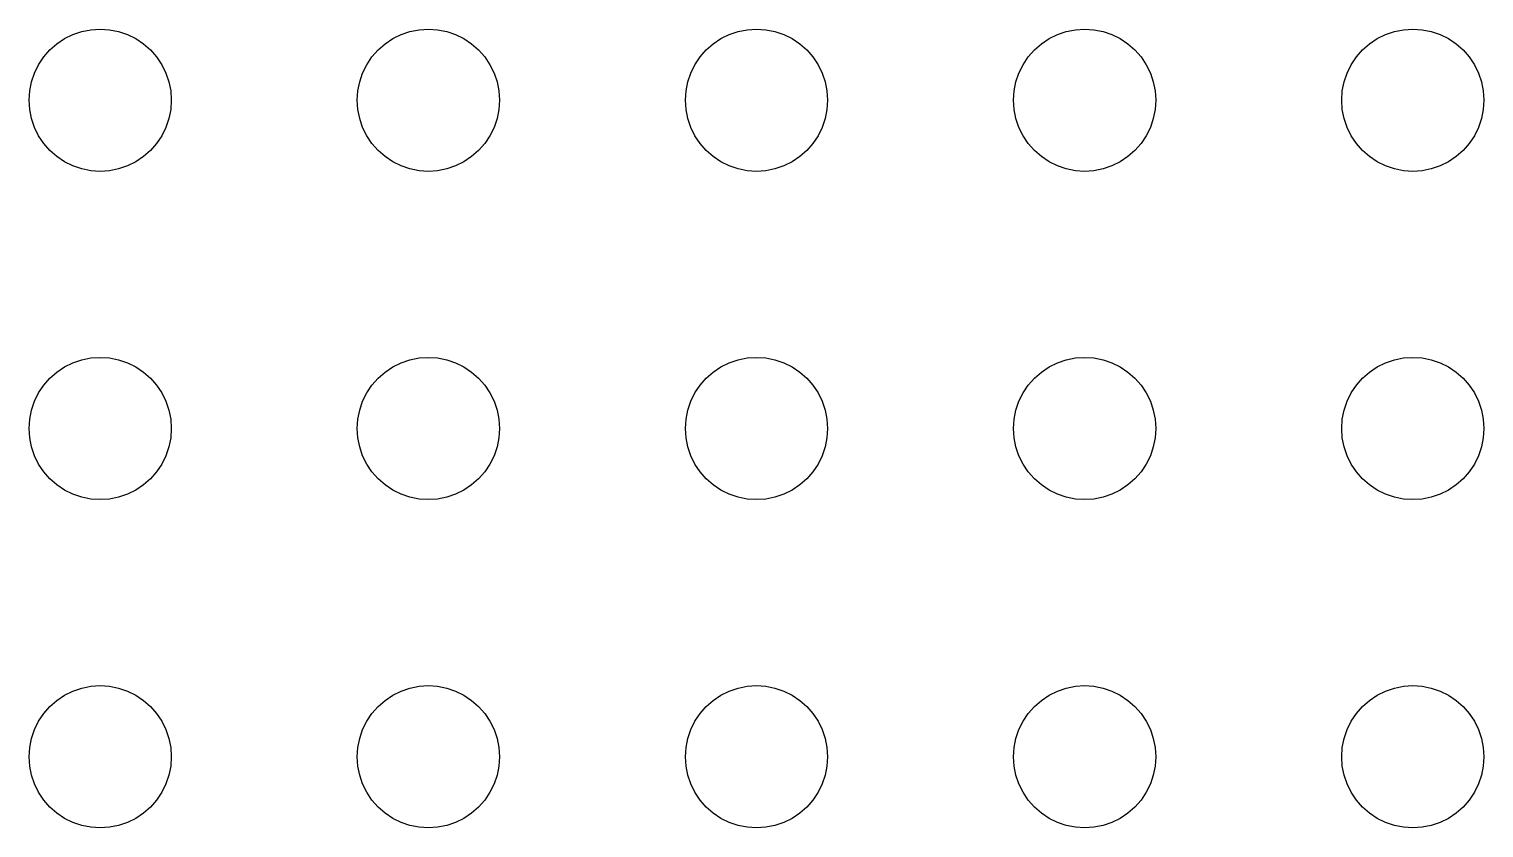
# Model space of a CAD drawing. Header units: metres. Extents: x -156 to 156, y -156 to 156.
# Drawn here: x -3.2 to 63.2, y 41.8 to 78.2 of the extents above; entities that cross this region are included whole.
import ezdxf

# ---------------------------------------------------------------- set-up
doc = ezdxf.new("R2010")
doc.units = ezdxf.units.M

msp = doc.modelspace()

# ---------------------------------------------------------------- linework, layer by layer
for p, q in [((-1.97847, 77.5784), (-1.625, 77.8146)), ((-1.625, 77.8146), (-1.24371, 78.0026)), ((-1.24371, 78.0026), (-0.84116, 78.1393)), ((-0.84116, 78.1393), (-0.42421, 78.2222)), ((-0.42421, 78.2222), (0, 78.25)), ((0, 78.25), (0.42421, 78.2222)), ((0.42421, 78.2222), (0.84116, 78.1393)), ((0.84116, 78.1393), (1.24371, 78.0026)), ((1.24371, 78.0026), (1.625, 77.8146)), ((1.625, 77.8146), (1.97847, 77.5784)), ((13.0215, 77.5784), (13.375, 77.8146)), ((13.375, 77.8146), (13.7563, 78.0026)), ((13.7563, 78.0026), (14.1588, 78.1393)), ((14.1588, 78.1393), (14.5758, 78.2222)), ((14.5758, 78.2222), (15, 78.25)), ((15, 78.25), (15.4242, 78.2222)), ((15.4242, 78.2222), (15.8412, 78.1393)), ((15.8412, 78.1393), (16.2437, 78.0026)), ((16.2437, 78.0026), (16.625, 77.8146)), ((16.625, 77.8146), (16.9785, 77.5784)), ((28.0215, 77.5784), (28.375, 77.8146)), ((28.375, 77.8146), (28.7563, 78.0026)), ((28.7563, 78.0026), (29.1588, 78.1393)), ((29.1588, 78.1393), (29.5758, 78.2222)), ((29.5758, 78.2222), (30, 78.25)), ((30, 78.25), (30.4242, 78.2222)), ((30.4242, 78.2222), (30.8412, 78.1393)), ((30.8412, 78.1393), (31.2437, 78.0026)), ((31.2437, 78.0026), (31.625, 77.8146)), ((31.625, 77.8146), (31.9785, 77.5784)), ((43.0215, 77.5784), (43.375, 77.8146)), ((43.375, 77.8146), (43.7563, 78.0026)), ((43.7563, 78.0026), (44.1588, 78.1393)), ((44.1588, 78.1393), (44.5758, 78.2222)), ((44.5758, 78.2222), (45, 78.25)), ((45, 78.25), (45.4242, 78.2222)), ((45.4242, 78.2222), (45.8412, 78.1393)), ((45.8412, 78.1393), (46.2437, 78.0026)), ((46.2437, 78.0026), (46.625, 77.8146)), ((46.625, 77.8146), (46.9785, 77.5784)), ((58.0215, 77.5784), (58.375, 77.8146)), ((58.375, 77.8146), (58.7563, 78.0026)), ((58.7563, 78.0026), (59.1588, 78.1393)), ((59.1588, 78.1393), (59.5758, 78.2222)), ((59.5758, 78.2222), (60, 78.25)), ((60, 78.25), (60.4242, 78.2222)), ((60.4242, 78.2222), (60.8412, 78.1393)), ((60.8412, 78.1393), (61.2437, 78.0026)), ((61.2437, 78.0026), (61.625, 77.8146)), ((61.625, 77.8146), (61.9785, 77.5784)), ((-2.57838, 76.9785), (-2.2981, 77.2981)), ((-2.2981, 77.2981), (-1.97847, 77.5784)), ((1.97847, 77.5784), (2.2981, 77.2981)), ((2.2981, 77.2981), (2.57838, 76.9785)), ((12.4216, 76.9785), (12.7019, 77.2981)), ((12.7019, 77.2981), (13.0215, 77.5784)), ((16.9785, 77.5784), (17.2981, 77.2981)), ((17.2981, 77.2981), (17.5784, 76.9785)), ((27.4216, 76.9785), (27.7019, 77.2981)), ((27.7019, 77.2981), (28.0215, 77.5784)), ((31.9785, 77.5784), (32.2981, 77.2981)), ((32.2981, 77.2981), (32.5784, 76.9785)), ((42.4216, 76.9785), (42.7019, 77.2981)), ((42.7019, 77.2981), (43.0215, 77.5784)), ((46.9785, 77.5784), (47.2981, 77.2981)), ((47.2981, 77.2981), (47.5784, 76.9785)), ((57.4216, 76.9785), (57.7019, 77.2981)), ((57.7019, 77.2981), (58.0215, 77.5784)), ((61.9785, 77.5784), (62.2981, 77.2981)), ((62.2981, 77.2981), (62.5784, 76.9785)), ((-3.00259, 76.2437), (-2.81458, 76.625)), ((-2.81458, 76.625), (-2.57838, 76.9785)), ((2.57838, 76.9785), (2.81458, 76.625)), ((2.81458, 76.625), (3.00259, 76.2437)), ((11.9974, 76.2437), (12.1854, 76.625)), ((12.1854, 76.625), (12.4216, 76.9785)), ((17.5784, 76.9785), (17.8146, 76.625)), ((17.8146, 76.625), (18.0026, 76.2437)), ((26.9974, 76.2437), (27.1854, 76.625)), ((27.1854, 76.625), (27.4216, 76.9785)), ((32.5784, 76.9785), (32.8146, 76.625)), ((32.8146, 76.625), (33.0026, 76.2437)), ((41.9974, 76.2437), (42.1854, 76.625)), ((42.1854, 76.625), (42.4216, 76.9785)), ((47.5784, 76.9785), (47.8146, 76.625)), ((47.8146, 76.625), (48.0026, 76.2437)), ((56.9974, 76.2437), (57.1854, 76.625)), ((57.1854, 76.625), (57.4216, 76.9785)), ((62.5784, 76.9785), (62.8146, 76.625)), ((62.8146, 76.625), (63.0026, 76.2437)), ((-3.22218, 75.4242), (-3.13925, 75.8412)), ((-3.13925, 75.8412), (-3.00259, 76.2437)), ((3.00259, 76.2437), (3.13925, 75.8412)), ((3.13925, 75.8412), (3.22218, 75.4242)), ((11.7778, 75.4242), (11.8607, 75.8412)), ((11.8607, 75.8412), (11.9974, 76.2437)), ((18.0026, 76.2437), (18.1393, 75.8412)), ((18.1393, 75.8412), (18.2222, 75.4242)), ((26.7778, 75.4242), (26.8607, 75.8412)), ((26.8607, 75.8412), (26.9974, 76.2437)), ((33.0026, 76.2437), (33.1393, 75.8412)), ((33.1393, 75.8412), (33.2222, 75.4242)), ((41.7778, 75.4242), (41.8607, 75.8412)), ((41.8607, 75.8412), (41.9974, 76.2437)), ((48.0026, 76.2437), (48.1393, 75.8412)), ((48.1393, 75.8412), (48.2222, 75.4242)), ((56.7778, 75.4242), (56.8607, 75.8412)), ((56.8607, 75.8412), (56.9974, 76.2437)), ((63.0026, 76.2437), (63.1393, 75.8412)), ((63.1393, 75.8412), (63.2222, 75.4242)), ((-3.25, 75), (-3.22218, 75.4242)), ((3.22218, 75.4242), (3.25, 75)), ((11.75, 75), (11.7778, 75.4242)), ((18.2222, 75.4242), (18.25, 75)), ((26.75, 75), (26.7778, 75.4242)), ((33.2222, 75.4242), (33.25, 75)), ((41.75, 75), (41.7778, 75.4242)), ((48.2222, 75.4242), (48.25, 75)), ((56.75, 75), (56.7778, 75.4242)), ((63.2222, 75.4242), (63.25, 75)), ((-3.22218, 74.5758), (-3.25, 75)), ((-3.13925, 74.1588), (-3.22218, 74.5758)), ((3.22218, 74.5758), (3.13925, 74.1588)), ((3.25, 75), (3.22218, 74.5758)), ((11.7778, 74.5758), (11.75, 75)), ((11.8607, 74.1588), (11.7778, 74.5758)), ((18.2222, 74.5758), (18.1393, 74.1588)), ((18.25, 75), (18.2222, 74.5758)), ((26.7778, 74.5758), (26.75, 75)), ((26.8607, 74.1588), (26.7778, 74.5758)), ((33.2222, 74.5758), (33.1393, 74.1588)), ((33.25, 75), (33.2222, 74.5758)), ((41.7778, 74.5758), (41.75, 75)), ((41.8607, 74.1588), (41.7778, 74.5758)), ((48.2222, 74.5758), (48.1393, 74.1588)), ((48.25, 75), (48.2222, 74.5758)), ((56.7778, 74.5758), (56.75, 75)), ((56.8607, 74.1588), (56.7778, 74.5758)), ((63.2222, 74.5758), (63.1393, 74.1588)), ((63.25, 75), (63.2222, 74.5758)), ((-3.00259, 73.7563), (-3.13925, 74.1588)), ((3.13925, 74.1588), (3.00259, 73.7563)), ((11.9974, 73.7563), (11.8607, 74.1588)), ((18.1393, 74.1588), (18.0026, 73.7563)), ((26.9974, 73.7563), (26.8607, 74.1588)), ((33.1393, 74.1588), (33.0026, 73.7563)), ((41.9974, 73.7563), (41.8607, 74.1588)), ((48.1393, 74.1588), (48.0026, 73.7563)), ((56.9974, 73.7563), (56.8607, 74.1588)), ((63.1393, 74.1588), (63.0026, 73.7563)), ((-2.81458, 73.375), (-3.00259, 73.7563)), ((-2.57838, 73.0215), (-2.81458, 73.375)), ((2.81458, 73.375), (2.57838, 73.0215)), ((3.00259, 73.7563), (2.81458, 73.375)), ((12.1854, 73.375), (11.9974, 73.7563)), ((12.4216, 73.0215), (12.1854, 73.375)), ((17.8146, 73.375), (17.5784, 73.0215)), ((18.0026, 73.7563), (17.8146, 73.375)), ((27.1854, 73.375), (26.9974, 73.7563)), ((27.4216, 73.0215), (27.1854, 73.375)), ((32.8146, 73.375), (32.5784, 73.0215)), ((33.0026, 73.7563), (32.8146, 73.375)), ((42.1854, 73.375), (41.9974, 73.7563)), ((42.4216, 73.0215), (42.1854, 73.375)), ((47.8146, 73.375), (47.5784, 73.0215)), ((48.0026, 73.7563), (47.8146, 73.375)), ((57.1854, 73.375), (56.9974, 73.7563)), ((57.4216, 73.0215), (57.1854, 73.375)), ((62.8146, 73.375), (62.5784, 73.0215)), ((63.0026, 73.7563), (62.8146, 73.375)), ((-2.2981, 72.7019), (-2.57838, 73.0215)), ((-1.97847, 72.4216), (-2.2981, 72.7019)), ((2.2981, 72.7019), (1.97847, 72.4216)), ((2.57838, 73.0215), (2.2981, 72.7019)), ((12.7019, 72.7019), (12.4216, 73.0215)), ((13.0215, 72.4216), (12.7019, 72.7019)), ((17.2981, 72.7019), (16.9785, 72.4216)), ((17.5784, 73.0215), (17.2981, 72.7019)), ((27.7019, 72.7019), (27.4216, 73.0215)), ((28.0215, 72.4216), (27.7019, 72.7019)), ((32.2981, 72.7019), (31.9785, 72.4216)), ((32.5784, 73.0215), (32.2981, 72.7019)), ((42.7019, 72.7019), (42.4216, 73.0215)), ((43.0215, 72.4216), (42.7019, 72.7019)), ((47.2981, 72.7019), (46.9785, 72.4216)), ((47.5784, 73.0215), (47.2981, 72.7019)), ((57.7019, 72.7019), (57.4216, 73.0215)), ((58.0215, 72.4216), (57.7019, 72.7019)), ((62.2981, 72.7019), (61.9785, 72.4216)), ((62.5784, 73.0215), (62.2981, 72.7019)), ((-1.625, 72.1854), (-1.97847, 72.4216)), ((-1.24371, 71.9974), (-1.625, 72.1854)), ((-0.84116, 71.8607), (-1.24371, 71.9974)), ((-0.42421, 71.7778), (-0.84116, 71.8607)), ((0.84116, 71.8607), (0.42421, 71.7778)), ((1.24371, 71.9974), (0.84116, 71.8607)), ((1.625, 72.1854), (1.24371, 71.9974)), ((1.97847, 72.4216), (1.625, 72.1854)), ((13.375, 72.1854), (13.0215, 72.4216)), ((13.7563, 71.9974), (13.375, 72.1854)), ((14.1588, 71.8607), (13.7563, 71.9974)), ((14.5758, 71.7778), (14.1588, 71.8607)), ((15.8412, 71.8607), (15.4242, 71.7778)), ((16.2437, 71.9974), (15.8412, 71.8607)), ((16.625, 72.1854), (16.2437, 71.9974)), ((16.9785, 72.4216), (16.625, 72.1854)), ((28.375, 72.1854), (28.0215, 72.4216)), ((28.7563, 71.9974), (28.375, 72.1854)), ((29.1588, 71.8607), (28.7563, 71.9974)), ((29.5758, 71.7778), (29.1588, 71.8607)), ((30.8412, 71.8607), (30.4242, 71.7778)), ((31.2437, 71.9974), (30.8412, 71.8607)), ((31.625, 72.1854), (31.2437, 71.9974)), ((31.9785, 72.4216), (31.625, 72.1854)), ((43.375, 72.1854), (43.0215, 72.4216)), ((43.7563, 71.9974), (43.375, 72.1854)), ((44.1588, 71.8607), (43.7563, 71.9974)), ((44.5758, 71.7778), (44.1588, 71.8607)), ((45.8412, 71.8607), (45.4242, 71.7778)), ((46.2437, 71.9974), (45.8412, 71.8607)), ((46.625, 72.1854), (46.2437, 71.9974)), ((46.9785, 72.4216), (46.625, 72.1854)), ((58.375, 72.1854), (58.0215, 72.4216)), ((58.7563, 71.9974), (58.375, 72.1854)), ((59.1588, 71.8607), (58.7563, 71.9974)), ((59.5758, 71.7778), (59.1588, 71.8607)), ((60.8412, 71.8607), (60.4242, 71.7778)), ((61.2437, 71.9974), (60.8412, 71.8607)), ((61.625, 72.1854), (61.2437, 71.9974)), ((61.9785, 72.4216), (61.625, 72.1854)), ((0, 71.75), (-0.42421, 71.7778)), ((0.42421, 71.7778), (0, 71.75)), ((15, 71.75), (14.5758, 71.7778)), ((15.4242, 71.7778), (15, 71.75)), ((30, 71.75), (29.5758, 71.7778)), ((30.4242, 71.7778), (30, 71.75)), ((45, 71.75), (44.5758, 71.7778)), ((45.4242, 71.7778), (45, 71.75)), ((60, 71.75), (59.5758, 71.7778)), ((60.4242, 71.7778), (60, 71.75)), ((-0.84116, 63.1393), (-0.42421, 63.2222)), ((-0.42421, 63.2222), (0, 63.25)), ((0, 63.25), (0.42421, 63.2222)), ((0.42421, 63.2222), (0.84116, 63.1393)), ((14.1588, 63.1393), (14.5758, 63.2222)), ((14.5758, 63.2222), (15, 63.25)), ((15, 63.25), (15.4242, 63.2222)), ((15.4242, 63.2222), (15.8412, 63.1393)), ((29.1588, 63.1393), (29.5758, 63.2222)), ((29.5758, 63.2222), (30, 63.25)), ((30, 63.25), (30.4242, 63.2222)), ((30.4242, 63.2222), (30.8412, 63.1393)), ((44.1588, 63.1393), (44.5758, 63.2222)), ((44.5758, 63.2222), (45, 63.25)), ((45, 63.25), (45.4242, 63.2222)), ((45.4242, 63.2222), (45.8412, 63.1393)), ((59.1588, 63.1393), (59.5758, 63.2222)), ((59.5758, 63.2222), (60, 63.25)), ((60, 63.25), (60.4242, 63.2222)), ((60.4242, 63.2222), (60.8412, 63.1393)), ((-2.2981, 62.2981), (-1.97847, 62.5784)), ((-1.97847, 62.5784), (-1.625, 62.8146)), ((-1.625, 62.8146), (-1.24371, 63.0026)), ((-1.24371, 63.0026), (-0.84116, 63.1393)), ((0.84116, 63.1393), (1.24371, 63.0026)), ((1.24371, 63.0026), (1.625, 62.8146)), ((1.625, 62.8146), (1.97847, 62.5784)), ((1.97847, 62.5784), (2.2981, 62.2981)), ((12.7019, 62.2981), (13.0215, 62.5784)), ((13.0215, 62.5784), (13.375, 62.8146)), ((13.375, 62.8146), (13.7563, 63.0026)), ((13.7563, 63.0026), (14.1588, 63.1393)), ((15.8412, 63.1393), (16.2437, 63.0026)), ((16.2437, 63.0026), (16.625, 62.8146)), ((16.625, 62.8146), (16.9785, 62.5784)), ((16.9785, 62.5784), (17.2981, 62.2981)), ((27.7019, 62.2981), (28.0215, 62.5784)), ((28.0215, 62.5784), (28.375, 62.8146)), ((28.375, 62.8146), (28.7563, 63.0026)), ((28.7563, 63.0026), (29.1588, 63.1393)), ((30.8412, 63.1393), (31.2437, 63.0026)), ((31.2437, 63.0026), (31.625, 62.8146)), ((31.625, 62.8146), (31.9785, 62.5784)), ((31.9785, 62.5784), (32.2981, 62.2981)), ((42.7019, 62.2981), (43.0215, 62.5784)), ((43.0215, 62.5784), (43.375, 62.8146)), ((43.375, 62.8146), (43.7563, 63.0026)), ((43.7563, 63.0026), (44.1588, 63.1393)), ((45.8412, 63.1393), (46.2437, 63.0026)), ((46.2437, 63.0026), (46.625, 62.8146)), ((46.625, 62.8146), (46.9785, 62.5784)), ((46.9785, 62.5784), (47.2981, 62.2981)), ((57.7019, 62.2981), (58.0215, 62.5784)), ((58.0215, 62.5784), (58.375, 62.8146)), ((58.375, 62.8146), (58.7563, 63.0026)), ((58.7563, 63.0026), (59.1588, 63.1393)), ((60.8412, 63.1393), (61.2437, 63.0026)), ((61.2437, 63.0026), (61.625, 62.8146)), ((61.625, 62.8146), (61.9785, 62.5784)), ((61.9785, 62.5784), (62.2981, 62.2981)), ((-2.81458, 61.625), (-2.57838, 61.9785)), ((-2.57838, 61.9785), (-2.2981, 62.2981)), ((2.2981, 62.2981), (2.57838, 61.9785)), ((2.57838, 61.9785), (2.81458, 61.625)), ((12.1854, 61.625), (12.4216, 61.9785)), ((12.4216, 61.9785), (12.7019, 62.2981)), ((17.2981, 62.2981), (17.5784, 61.9785)), ((17.5784, 61.9785), (17.8146, 61.625)), ((27.1854, 61.625), (27.4216, 61.9785)), ((27.4216, 61.9785), (27.7019, 62.2981)), ((32.2981, 62.2981), (32.5784, 61.9785)), ((32.5784, 61.9785), (32.8146, 61.625)), ((42.1854, 61.625), (42.4216, 61.9785)), ((42.4216, 61.9785), (42.7019, 62.2981)), ((47.2981, 62.2981), (47.5784, 61.9785)), ((47.5784, 61.9785), (47.8146, 61.625)), ((57.1854, 61.625), (57.4216, 61.9785)), ((57.4216, 61.9785), (57.7019, 62.2981)), ((62.2981, 62.2981), (62.5784, 61.9785)), ((62.5784, 61.9785), (62.8146, 61.625)), ((-3.13925, 60.8412), (-3.00259, 61.2437)), ((-3.00259, 61.2437), (-2.81458, 61.625)), ((2.81458, 61.625), (3.00259, 61.2437)), ((3.00259, 61.2437), (3.13925, 60.8412)), ((11.8607, 60.8412), (11.9974, 61.2437)), ((11.9974, 61.2437), (12.1854, 61.625)), ((17.8146, 61.625), (18.0026, 61.2437)), ((18.0026, 61.2437), (18.1393, 60.8412)), ((26.8607, 60.8412), (26.9974, 61.2437)), ((26.9974, 61.2437), (27.1854, 61.625)), ((32.8146, 61.625), (33.0026, 61.2437)), ((33.0026, 61.2437), (33.1393, 60.8412)), ((41.8607, 60.8412), (41.9974, 61.2437)), ((41.9974, 61.2437), (42.1854, 61.625)), ((47.8146, 61.625), (48.0026, 61.2437)), ((48.0026, 61.2437), (48.1393, 60.8412)), ((56.8607, 60.8412), (56.9974, 61.2437)), ((56.9974, 61.2437), (57.1854, 61.625)), ((62.8146, 61.625), (63.0026, 61.2437)), ((63.0026, 61.2437), (63.1393, 60.8412)), ((-3.22218, 60.4242), (-3.13925, 60.8412)), ((3.13925, 60.8412), (3.22218, 60.4242)), ((11.7778, 60.4242), (11.8607, 60.8412)), ((18.1393, 60.8412), (18.2222, 60.4242)), ((26.7778, 60.4242), (26.8607, 60.8412)), ((33.1393, 60.8412), (33.2222, 60.4242)), ((41.7778, 60.4242), (41.8607, 60.8412)), ((48.1393, 60.8412), (48.2222, 60.4242)), ((56.7778, 60.4242), (56.8607, 60.8412)), ((63.1393, 60.8412), (63.2222, 60.4242)), ((-3.25, 60), (-3.22218, 60.4242)), ((-3.22218, 59.5758), (-3.25, 60)), ((3.22218, 60.4242), (3.25, 60)), ((3.25, 60), (3.22218, 59.5758)), ((11.75, 60), (11.7778, 60.4242)), ((11.7778, 59.5758), (11.75, 60)), ((18.2222, 60.4242), (18.25, 60)), ((18.25, 60), (18.2222, 59.5758)), ((26.75, 60), (26.7778, 60.4242)), ((26.7778, 59.5758), (26.75, 60)), ((33.2222, 60.4242), (33.25, 60)), ((33.25, 60), (33.2222, 59.5758)), ((41.75, 60), (41.7778, 60.4242)), ((41.7778, 59.5758), (41.75, 60)), ((48.2222, 60.4242), (48.25, 60)), ((48.25, 60), (48.2222, 59.5758)), ((56.75, 60), (56.7778, 60.4242)), ((56.7778, 59.5758), (56.75, 60)), ((63.2222, 60.4242), (63.25, 60)), ((63.25, 60), (63.2222, 59.5758)), ((-3.13925, 59.1588), (-3.22218, 59.5758)), ((3.22218, 59.5758), (3.13925, 59.1588)), ((11.8607, 59.1588), (11.7778, 59.5758)), ((18.2222, 59.5758), (18.1393, 59.1588)), ((26.8607, 59.1588), (26.7778, 59.5758)), ((33.2222, 59.5758), (33.1393, 59.1588)), ((41.8607, 59.1588), (41.7778, 59.5758)), ((48.2222, 59.5758), (48.1393, 59.1588)), ((56.8607, 59.1588), (56.7778, 59.5758)), ((63.2222, 59.5758), (63.1393, 59.1588)), ((-3.00259, 58.7563), (-3.13925, 59.1588)), ((-2.81458, 58.375), (-3.00259, 58.7563)), ((3.00259, 58.7563), (2.81458, 58.375)), ((3.13925, 59.1588), (3.00259, 58.7563)), ((11.9974, 58.7563), (11.8607, 59.1588)), ((12.1854, 58.375), (11.9974, 58.7563)), ((18.0026, 58.7563), (17.8146, 58.375)), ((18.1393, 59.1588), (18.0026, 58.7563)), ((26.9974, 58.7563), (26.8607, 59.1588)), ((27.1854, 58.375), (26.9974, 58.7563)), ((33.0026, 58.7563), (32.8146, 58.375)), ((33.1393, 59.1588), (33.0026, 58.7563)), ((41.9974, 58.7563), (41.8607, 59.1588)), ((42.1854, 58.375), (41.9974, 58.7563)), ((48.0026, 58.7563), (47.8146, 58.375)), ((48.1393, 59.1588), (48.0026, 58.7563)), ((56.9974, 58.7563), (56.8607, 59.1588)), ((57.1854, 58.375), (56.9974, 58.7563)), ((63.0026, 58.7563), (62.8146, 58.375)), ((63.1393, 59.1588), (63.0026, 58.7563)), ((-2.57838, 58.0215), (-2.81458, 58.375)), ((-2.2981, 57.7019), (-2.57838, 58.0215)), ((2.57838, 58.0215), (2.2981, 57.7019)), ((2.81458, 58.375), (2.57838, 58.0215)), ((12.4216, 58.0215), (12.1854, 58.375)), ((12.7019, 57.7019), (12.4216, 58.0215)), ((17.5784, 58.0215), (17.2981, 57.7019)), ((17.8146, 58.375), (17.5784, 58.0215)), ((27.4216, 58.0215), (27.1854, 58.375)), ((27.7019, 57.7019), (27.4216, 58.0215)), ((32.5784, 58.0215), (32.2981, 57.7019)), ((32.8146, 58.375), (32.5784, 58.0215)), ((42.4216, 58.0215), (42.1854, 58.375)), ((42.7019, 57.7019), (42.4216, 58.0215)), ((47.5784, 58.0215), (47.2981, 57.7019)), ((47.8146, 58.375), (47.5784, 58.0215)), ((57.4216, 58.0215), (57.1854, 58.375)), ((57.7019, 57.7019), (57.4216, 58.0215)), ((62.5784, 58.0215), (62.2981, 57.7019)), ((62.8146, 58.375), (62.5784, 58.0215)), ((-1.97847, 57.4216), (-2.2981, 57.7019)), ((-1.625, 57.1854), (-1.97847, 57.4216)), ((1.97847, 57.4216), (1.625, 57.1854)), ((2.2981, 57.7019), (1.97847, 57.4216)), ((13.0215, 57.4216), (12.7019, 57.7019)), ((13.375, 57.1854), (13.0215, 57.4216)), ((16.9785, 57.4216), (16.625, 57.1854)), ((17.2981, 57.7019), (16.9785, 57.4216)), ((28.0215, 57.4216), (27.7019, 57.7019)), ((28.375, 57.1854), (28.0215, 57.4216)), ((31.9785, 57.4216), (31.625, 57.1854)), ((32.2981, 57.7019), (31.9785, 57.4216)), ((43.0215, 57.4216), (42.7019, 57.7019)), ((43.375, 57.1854), (43.0215, 57.4216)), ((46.9785, 57.4216), (46.625, 57.1854)), ((47.2981, 57.7019), (46.9785, 57.4216)), ((58.0215, 57.4216), (57.7019, 57.7019)), ((58.375, 57.1854), (58.0215, 57.4216)), ((61.9785, 57.4216), (61.625, 57.1854)), ((62.2981, 57.7019), (61.9785, 57.4216)), ((-1.24371, 56.9974), (-1.625, 57.1854)), ((-0.84116, 56.8607), (-1.24371, 56.9974)), ((-0.42421, 56.7778), (-0.84116, 56.8607)), ((0, 56.75), (-0.42421, 56.7778)), ((0.42421, 56.7778), (0, 56.75)), ((0.84116, 56.8607), (0.42421, 56.7778)), ((1.24371, 56.9974), (0.84116, 56.8607)), ((1.625, 57.1854), (1.24371, 56.9974)), ((13.7563, 56.9974), (13.375, 57.1854)), ((14.1588, 56.8607), (13.7563, 56.9974)), ((14.5758, 56.7778), (14.1588, 56.8607)), ((15, 56.75), (14.5758, 56.7778)), ((15.4242, 56.7778), (15, 56.75)), ((15.8412, 56.8607), (15.4242, 56.7778)), ((16.2437, 56.9974), (15.8412, 56.8607)), ((16.625, 57.1854), (16.2437, 56.9974)), ((28.7563, 56.9974), (28.375, 57.1854)), ((29.1588, 56.8607), (28.7563, 56.9974)), ((29.5758, 56.7778), (29.1588, 56.8607)), ((30, 56.75), (29.5758, 56.7778)), ((30.4242, 56.7778), (30, 56.75)), ((30.8412, 56.8607), (30.4242, 56.7778)), ((31.2437, 56.9974), (30.8412, 56.8607)), ((31.625, 57.1854), (31.2437, 56.9974)), ((43.7563, 56.9974), (43.375, 57.1854)), ((44.1588, 56.8607), (43.7563, 56.9974)), ((44.5758, 56.7778), (44.1588, 56.8607)), ((45, 56.75), (44.5758, 56.7778)), ((45.4242, 56.7778), (45, 56.75)), ((45.8412, 56.8607), (45.4242, 56.7778)), ((46.2437, 56.9974), (45.8412, 56.8607)), ((46.625, 57.1854), (46.2437, 56.9974)), ((58.7563, 56.9974), (58.375, 57.1854)), ((59.1588, 56.8607), (58.7563, 56.9974)), ((59.5758, 56.7778), (59.1588, 56.8607)), ((60, 56.75), (59.5758, 56.7778)), ((60.4242, 56.7778), (60, 56.75)), ((60.8412, 56.8607), (60.4242, 56.7778)), ((61.2437, 56.9974), (60.8412, 56.8607)), ((61.625, 57.1854), (61.2437, 56.9974)), ((-1.625, 47.8146), (-1.24371, 48.0026)), ((-1.24371, 48.0026), (-0.84116, 48.1393)), ((-0.84116, 48.1393), (-0.42421, 48.2222)), ((-0.42421, 48.2222), (0, 48.25)), ((0, 48.25), (0.42421, 48.2222)), ((0.42421, 48.2222), (0.84116, 48.1393)), ((0.84116, 48.1393), (1.24371, 48.0026)), ((1.24371, 48.0026), (1.625, 47.8146)), ((13.375, 47.8146), (13.7563, 48.0026)), ((13.7563, 48.0026), (14.1588, 48.1393)), ((14.1588, 48.1393), (14.5758, 48.2222)), ((14.5758, 48.2222), (15, 48.25)), ((15, 48.25), (15.4242, 48.2222)), ((15.4242, 48.2222), (15.8412, 48.1393)), ((15.8412, 48.1393), (16.2437, 48.0026)), ((16.2437, 48.0026), (16.625, 47.8146)), ((28.375, 47.8146), (28.7563, 48.0026)), ((28.7563, 48.0026), (29.1588, 48.1393)), ((29.1588, 48.1393), (29.5758, 48.2222)), ((29.5758, 48.2222), (30, 48.25)), ((30, 48.25), (30.4242, 48.2222)), ((30.4242, 48.2222), (30.8412, 48.1393)), ((30.8412, 48.1393), (31.2437, 48.0026)), ((31.2437, 48.0026), (31.625, 47.8146)), ((43.375, 47.8146), (43.7563, 48.0026)), ((43.7563, 48.0026), (44.1588, 48.1393)), ((44.1588, 48.1393), (44.5758, 48.2222)), ((44.5758, 48.2222), (45, 48.25)), ((45, 48.25), (45.4242, 48.2222)), ((45.4242, 48.2222), (45.8412, 48.1393)), ((45.8412, 48.1393), (46.2437, 48.0026)), ((46.2437, 48.0026), (46.625, 47.8146)), ((58.375, 47.8146), (58.7563, 48.0026)), ((58.7563, 48.0026), (59.1588, 48.1393)), ((59.1588, 48.1393), (59.5758, 48.2222)), ((59.5758, 48.2222), (60, 48.25)), ((60, 48.25), (60.4242, 48.2222)), ((60.4242, 48.2222), (60.8412, 48.1393)), ((60.8412, 48.1393), (61.2437, 48.0026)), ((61.2437, 48.0026), (61.625, 47.8146)), ((-2.57838, 46.9785), (-2.2981, 47.2981)), ((-2.2981, 47.2981), (-1.97847, 47.5784)), ((-1.97847, 47.5784), (-1.625, 47.8146)), ((1.625, 47.8146), (1.97847, 47.5784)), ((1.97847, 47.5784), (2.2981, 47.2981)), ((2.2981, 47.2981), (2.57838, 46.9785)), ((12.4216, 46.9785), (12.7019, 47.2981)), ((12.7019, 47.2981), (13.0215, 47.5784)), ((13.0215, 47.5784), (13.375, 47.8146)), ((16.625, 47.8146), (16.9785, 47.5784)), ((16.9785, 47.5784), (17.2981, 47.2981)), ((17.2981, 47.2981), (17.5784, 46.9785)), ((27.4216, 46.9785), (27.7019, 47.2981)), ((27.7019, 47.2981), (28.0215, 47.5784)), ((28.0215, 47.5784), (28.375, 47.8146)), ((31.625, 47.8146), (31.9785, 47.5784)), ((31.9785, 47.5784), (32.2981, 47.2981)), ((32.2981, 47.2981), (32.5784, 46.9785)), ((42.4216, 46.9785), (42.7019, 47.2981)), ((42.7019, 47.2981), (43.0215, 47.5784)), ((43.0215, 47.5784), (43.375, 47.8146)), ((46.625, 47.8146), (46.9785, 47.5784)), ((46.9785, 47.5784), (47.2981, 47.2981)), ((47.2981, 47.2981), (47.5784, 46.9785)), ((57.4216, 46.9785), (57.7019, 47.2981)), ((57.7019, 47.2981), (58.0215, 47.5784)), ((58.0215, 47.5784), (58.375, 47.8146)), ((61.625, 47.8146), (61.9785, 47.5784)), ((61.9785, 47.5784), (62.2981, 47.2981)), ((62.2981, 47.2981), (62.5784, 46.9785)), ((-3.00259, 46.2437), (-2.81458, 46.625)), ((-2.81458, 46.625), (-2.57838, 46.9785)), ((2.57838, 46.9785), (2.81458, 46.625)), ((2.81458, 46.625), (3.00259, 46.2437)), ((11.9974, 46.2437), (12.1854, 46.625)), ((12.1854, 46.625), (12.4216, 46.9785)), ((17.5784, 46.9785), (17.8146, 46.625)), ((17.8146, 46.625), (18.0026, 46.2437)), ((26.9974, 46.2437), (27.1854, 46.625)), ((27.1854, 46.625), (27.4216, 46.9785)), ((32.5784, 46.9785), (32.8146, 46.625)), ((32.8146, 46.625), (33.0026, 46.2437)), ((41.9974, 46.2437), (42.1854, 46.625)), ((42.1854, 46.625), (42.4216, 46.9785)), ((47.5784, 46.9785), (47.8146, 46.625)), ((47.8146, 46.625), (48.0026, 46.2437)), ((56.9974, 46.2437), (57.1854, 46.625)), ((57.1854, 46.625), (57.4216, 46.9785)), ((62.5784, 46.9785), (62.8146, 46.625)), ((62.8146, 46.625), (63.0026, 46.2437)), ((-3.13925, 45.8412), (-3.00259, 46.2437)), ((3.00259, 46.2437), (3.13925, 45.8412)), ((11.8607, 45.8412), (11.9974, 46.2437)), ((18.0026, 46.2437), (18.1393, 45.8412)), ((26.8607, 45.8412), (26.9974, 46.2437)), ((33.0026, 46.2437), (33.1393, 45.8412)), ((41.8607, 45.8412), (41.9974, 46.2437)), ((48.0026, 46.2437), (48.1393, 45.8412)), ((56.8607, 45.8412), (56.9974, 46.2437)), ((63.0026, 46.2437), (63.1393, 45.8412)), ((-3.25, 45), (-3.22218, 45.4242)), ((-3.22218, 45.4242), (-3.13925, 45.8412)), ((3.13925, 45.8412), (3.22218, 45.4242)), ((3.22218, 45.4242), (3.25, 45)), ((11.75, 45), (11.7778, 45.4242)), ((11.7778, 45.4242), (11.8607, 45.8412)), ((18.1393, 45.8412), (18.2222, 45.4242)), ((18.2222, 45.4242), (18.25, 45)), ((26.75, 45), (26.7778, 45.4242)), ((26.7778, 45.4242), (26.8607, 45.8412)), ((33.1393, 45.8412), (33.2222, 45.4242)), ((33.2222, 45.4242), (33.25, 45)), ((41.75, 45), (41.7778, 45.4242)), ((41.7778, 45.4242), (41.8607, 45.8412)), ((48.1393, 45.8412), (48.2222, 45.4242)), ((48.2222, 45.4242), (48.25, 45)), ((56.75, 45), (56.7778, 45.4242)), ((56.7778, 45.4242), (56.8607, 45.8412)), ((63.1393, 45.8412), (63.2222, 45.4242)), ((63.2222, 45.4242), (63.25, 45)), ((-3.22218, 44.5758), (-3.25, 45)), ((-3.13925, 44.1588), (-3.22218, 44.5758)), ((3.22218, 44.5758), (3.13925, 44.1588)), ((3.25, 45), (3.22218, 44.5758)), ((11.7778, 44.5758), (11.75, 45)), ((11.8607, 44.1588), (11.7778, 44.5758)), ((18.2222, 44.5758), (18.1393, 44.1588)), ((18.25, 45), (18.2222, 44.5758)), ((26.7778, 44.5758), (26.75, 45)), ((26.8607, 44.1588), (26.7778, 44.5758)), ((33.2222, 44.5758), (33.1393, 44.1588)), ((33.25, 45), (33.2222, 44.5758)), ((41.7778, 44.5758), (41.75, 45)), ((41.8607, 44.1588), (41.7778, 44.5758)), ((48.2222, 44.5758), (48.1393, 44.1588)), ((48.25, 45), (48.2222, 44.5758)), ((56.7778, 44.5758), (56.75, 45)), ((56.8607, 44.1588), (56.7778, 44.5758)), ((63.2222, 44.5758), (63.1393, 44.1588)), ((63.25, 45), (63.2222, 44.5758)), ((-3.00259, 43.7563), (-3.13925, 44.1588)), ((3.13925, 44.1588), (3.00259, 43.7563)), ((11.9974, 43.7563), (11.8607, 44.1588)), ((18.1393, 44.1588), (18.0026, 43.7563)), ((26.9974, 43.7563), (26.8607, 44.1588)), ((33.1393, 44.1588), (33.0026, 43.7563)), ((41.9974, 43.7563), (41.8607, 44.1588)), ((48.1393, 44.1588), (48.0026, 43.7563)), ((56.9974, 43.7563), (56.8607, 44.1588)), ((63.1393, 44.1588), (63.0026, 43.7563)), ((-2.81458, 43.375), (-3.00259, 43.7563)), ((-2.57838, 43.0215), (-2.81458, 43.375)), ((2.81458, 43.375), (2.57838, 43.0215)), ((3.00259, 43.7563), (2.81458, 43.375)), ((12.1854, 43.375), (11.9974, 43.7563)), ((12.4216, 43.0215), (12.1854, 43.375)), ((17.8146, 43.375), (17.5784, 43.0215)), ((18.0026, 43.7563), (17.8146, 43.375)), ((27.1854, 43.375), (26.9974, 43.7563)), ((27.4216, 43.0215), (27.1854, 43.375)), ((32.8146, 43.375), (32.5784, 43.0215)), ((33.0026, 43.7563), (32.8146, 43.375)), ((42.1854, 43.375), (41.9974, 43.7563)), ((42.4216, 43.0215), (42.1854, 43.375)), ((47.8146, 43.375), (47.5784, 43.0215)), ((48.0026, 43.7563), (47.8146, 43.375)), ((57.1854, 43.375), (56.9974, 43.7563)), ((57.4216, 43.0215), (57.1854, 43.375)), ((62.8146, 43.375), (62.5784, 43.0215)), ((63.0026, 43.7563), (62.8146, 43.375)), ((-2.2981, 42.7019), (-2.57838, 43.0215)), ((-1.97847, 42.4216), (-2.2981, 42.7019)), ((2.2981, 42.7019), (1.97847, 42.4216)), ((2.57838, 43.0215), (2.2981, 42.7019)), ((12.7019, 42.7019), (12.4216, 43.0215)), ((13.0215, 42.4216), (12.7019, 42.7019)), ((17.2981, 42.7019), (16.9785, 42.4216)), ((17.5784, 43.0215), (17.2981, 42.7019)), ((27.7019, 42.7019), (27.4216, 43.0215)), ((28.0215, 42.4216), (27.7019, 42.7019)), ((32.2981, 42.7019), (31.9785, 42.4216)), ((32.5784, 43.0215), (32.2981, 42.7019)), ((42.7019, 42.7019), (42.4216, 43.0215)), ((43.0215, 42.4216), (42.7019, 42.7019)), ((47.2981, 42.7019), (46.9785, 42.4216)), ((47.5784, 43.0215), (47.2981, 42.7019)), ((57.7019, 42.7019), (57.4216, 43.0215)), ((58.0215, 42.4216), (57.7019, 42.7019)), ((62.2981, 42.7019), (61.9785, 42.4216)), ((62.5784, 43.0215), (62.2981, 42.7019)), ((-1.625, 42.1854), (-1.97847, 42.4216)), ((-1.24371, 41.9974), (-1.625, 42.1854)), ((-0.84116, 41.8607), (-1.24371, 41.9974)), ((1.24371, 41.9974), (0.84116, 41.8607)), ((1.625, 42.1854), (1.24371, 41.9974)), ((1.97847, 42.4216), (1.625, 42.1854)), ((13.375, 42.1854), (13.0215, 42.4216)), ((13.7563, 41.9974), (13.375, 42.1854)), ((14.1588, 41.8607), (13.7563, 41.9974)), ((16.2437, 41.9974), (15.8412, 41.8607)), ((16.625, 42.1854), (16.2437, 41.9974)), ((16.9785, 42.4216), (16.625, 42.1854)), ((28.375, 42.1854), (28.0215, 42.4216)), ((28.7563, 41.9974), (28.375, 42.1854)), ((29.1588, 41.8607), (28.7563, 41.9974)), ((31.2437, 41.9974), (30.8412, 41.8607)), ((31.625, 42.1854), (31.2437, 41.9974)), ((31.9785, 42.4216), (31.625, 42.1854)), ((43.375, 42.1854), (43.0215, 42.4216)), ((43.7563, 41.9974), (43.375, 42.1854)), ((44.1588, 41.8607), (43.7563, 41.9974)), ((46.2437, 41.9974), (45.8412, 41.8607)), ((46.625, 42.1854), (46.2437, 41.9974)), ((46.9785, 42.4216), (46.625, 42.1854)), ((58.375, 42.1854), (58.0215, 42.4216)), ((58.7563, 41.9974), (58.375, 42.1854)), ((59.1588, 41.8607), (58.7563, 41.9974)), ((61.2437, 41.9974), (60.8412, 41.8607)), ((61.625, 42.1854), (61.2437, 41.9974)), ((61.9785, 42.4216), (61.625, 42.1854)), ((-0.42421, 41.7778), (-0.84116, 41.8607)), ((0, 41.75), (-0.42421, 41.7778)), ((0.42421, 41.7778), (0, 41.75)), ((0.84116, 41.8607), (0.42421, 41.7778)), ((14.5758, 41.7778), (14.1588, 41.8607)), ((15, 41.75), (14.5758, 41.7778)), ((15.4242, 41.7778), (15, 41.75)), ((15.8412, 41.8607), (15.4242, 41.7778)), ((29.5758, 41.7778), (29.1588, 41.8607)), ((30, 41.75), (29.5758, 41.7778)), ((30.4242, 41.7778), (30, 41.75)), ((30.8412, 41.8607), (30.4242, 41.7778)), ((44.5758, 41.7778), (44.1588, 41.8607)), ((45, 41.75), (44.5758, 41.7778)), ((45.4242, 41.7778), (45, 41.75)), ((45.8412, 41.8607), (45.4242, 41.7778)), ((59.5758, 41.7778), (59.1588, 41.8607)), ((60, 41.75), (59.5758, 41.7778)), ((60.4242, 41.7778), (60, 41.75)), ((60.8412, 41.8607), (60.4242, 41.7778))]:
    msp.add_line(p, q)

doc.saveas('drawing.dxf')
